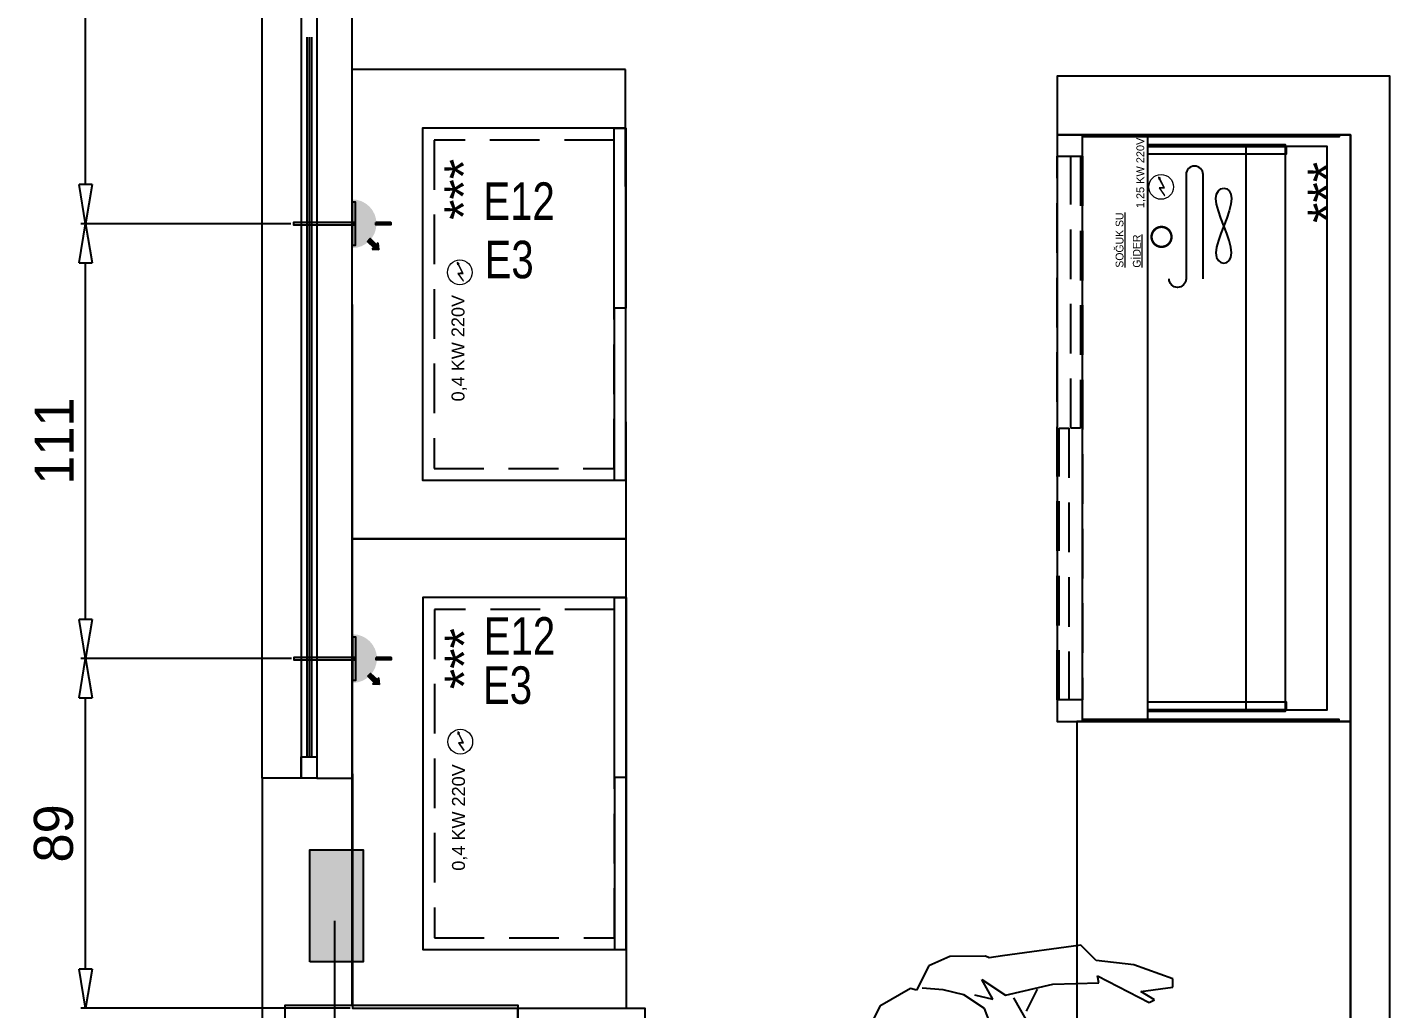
# Model space of a CAD drawing. Header units: millimetres. Extents: x 7703 to 16070, y -6855 to 95.
# Drawn here: x 12283.6 to 12631.8, y -4865.3 to -4614.3 of the extents above; entities that cross this region are included whole.
import ezdxf

# ---------------------------------------------------------------- set-up
doc = ezdxf.new("R2010")
doc.units = ezdxf.units.MM
doc.set_wipeout_variables(frame=1)
doc.linetypes.add('DASHED', pattern=[19.05, 12.7, -6.35])
for name, color, linetype in [('INSAN', 150, 'Continuous'), ('Kıtc-002 Çizgi', 7, 'Continuous'), ('Kıtc-010 Elk Tes Yazı', 7, 'Continuous'), ('Kıtc-011 Elk Tes Yazı 001', 1, 'Continuous'), ('Kıtc-012 Elk Tes Ölçü', 1, 'Continuous'), ('Kıtc-014 Elk Tes İşaretler', 1, 'Continuous'), ('Kıtc-016 Su Tes Yazı 001', 5, 'Continuous'), ('Kıtc-019 Su Tes İşaretler', 5, 'Continuous'), ('Ozti Cam', 4, 'Continuous')]:
    doc.layers.add(name, color=color, linetype=linetype)
doc.layers.add('TES_SU', color=150, linetype='Continuous', lineweight=25)
doc.styles.get("Standard").update_dxf_attribs({"font": 'stylu.ttf', "height": 10})
doc.dimstyles.new('ISO-25', dxfattribs={"dimtxt": 2.5, "dimasz": 5, "dimexe": 1.25, "dimexo": 0.625, "dimtad": 1, "dimdec": 0, "dimtxsty": 'Standard', "dimblk": 'ARCHTICK', "dimcen": 2.5, "dimclrd": 256, "dimclre": 256, "dimclrt": 256, "dimadec": 0, "dimazin": 0, "dimtfac": 1, "dimtdec": 0, "dimtmove": 0, "dimatfit": 3, "dimldrblk": 'ARCHTICK', "dimfxl": 1, "dimlwd": -1, "dimlwe": -1, "dimarcsym": 0})

# ---------------------------------------------------------------- blocks, each defined once
blk = doc.blocks.new("INSANPLAN'")
blk.add_wipeout([(21.95, 21.02), (18.76, 25.62), (-4.76, 26.48), (-5.73, 27.25), (-15.47, 28.54), (-21.38, 26.92), (-25.01, 21.92), (-26.42, 22.39), (-35.53, 19.2), (-40.19, 12.35), (-39.32, 2.5), (-31.36, -3.46), (-31.18, -6.15), (-29.97, -15.22), (-14.66, -32.98), (6.72, -30.21), (8.95, -27.03), (17.2, -26.09), (26.36, -21.56), (30.74, -13.25), (27.09, -13.04), (22.47, -15.57), (22.95, -13.59), (21.63, -12.17), (15.45, -17.89), (8.43, -20.34), (8.43, -18.87), (5.78, -19.85), (-0.06, -17.53), (-3.83, -13.07), (-0.93, -8.16), (2.92, 7.27), (2.13, 9.72), (6.54, 15.59), (9.72, 15.71), (21.77, 13.51), (21.92, 14.74), (32.98, 6.5), (35.91, 7.93), (35.98, 9.76), (40.6, 9.56), (41.28, 13.02), (30.89, 17.79), (31.55, 18.22)])
at = {"linetype": 'ByBlock'}
for p, q in [((-14.99, 28.15), (-20.73, 26.79)), ((-6.04, 26.6), (-14.99, 28.15)), ((-20.73, 26.79), (-24.94, 21.18)), ((-5.21, 26.03), (-6.04, 26.6)), ((-1.7, 25.92), (-5.21, 26.03)), ((18.46, 25.14), (-1.7, 25.92)), ((21.61, 20.57), (18.46, 25.14)), ((-26.38, 21.86), (-34.86, 18.78)), ((-24.94, 21.18), (-26.38, 21.86)), ((-18.2, 20.07), (-23.37, 21.45)), ((-8.04, 20.91), (-2.78, 15.97)), ((-6.13, 15.49), (-8.04, 20.91)), ((-34.86, 18.78), (-39.68, 12.24)), ((-13.22, 17.92), (-18.2, 20.07)), ((-8.66, 13.55), (-13.22, 17.92)), ((30.89, 17.79), (21.61, 20.57)), ((40.07, 12.49), (30.89, 17.79)), ((-10.5, 17.38), (-6.13, 15.49)), ((-2.78, 15.97), (9.65, 16.59)), ((1.88, 7.4), (-0.75, 14.91)), ((1.78, 10.93), (5.59, 16.01)), ((9.65, 16.59), (21.29, 14.83)), ((21.26, 16.65), (33.03, 7.61)), ((21.29, 14.83), (21.26, 16.65)), ((-39.68, 12.24), (-38.73, 2.99)), ((-20.05, 11.73), (-16.75, 11.52)), ((-20, 10.68), (-20.05, 11.73)), ((-18.56, 6.5), (-20, 10.68)), ((-16.75, 11.52), (-14.34, 11.24)), ((-14.34, 11.24), (-11.11, 10.52)), ((-12.01, 7.3), (-13.14, 11.1)), ((-11.11, 10.52), (-9.55, 8.94)), ((-7.67, 8.55), (-8.66, 13.55)), ((31.43, 10.8), (39.69, 10.38)), ((34.56, 8.06), (31.43, 10.8)), ((39.69, 10.38), (40.07, 12.49)), ((-11.35, 3.91), (-12.01, 7.3)), ((-9.55, 8.94), (-9.02, 7.48)), ((-9.02, 7.48), (-7.67, 8.55)), ((1.88, 7.4), (-1.88, -7.4)), ((33.03, 7.61), (34.56, 8.06)), ((-19.39, 2.4), (-18.56, 6.5)), ((-11.5, 1.13), (-11.35, 3.91)), ((-38.73, 2.99), (-31.36, -3.46)), ((-23.48, 0.26), (-21.41, 0.02)), ((-21.24, -2.97), (-23.48, 0.26)), ((-21.41, 0.02), (-19.39, 2.4)), ((-12.72, -0.3), (-11.5, 1.13)), ((-31.36, -3.46), (-30.65, -6.08)), ((-19.69, -4.72), (-21.24, -2.97)), ((-20.79, -2.15), (-17.21, -1.34)), ((-17.21, -1.34), (-14.75, -1.28)), ((-14.75, -1.28), (-12.72, -0.3)), ((-30.82, -4.3), (-24.11, -6.65)), ((-30.65, -6.08), (-29.64, -14.97)), ((-24.11, -6.65), (-20.39, -6.21)), ((-20.39, -6.21), (-19.69, -4.72)), ((-1.88, -7.4), (-5.85, -15.36)), ((-17.71, -12.66), (-12.08, -20.94)), ((-12, -15.87), (-17.71, -12.66)), ((-4.08, -13.92), (-0.72, -17.96)), ((21.63, -12.94), (15.75, -18.67)), ((27.3, -13.51), (20.92, -17.16)), ((20.92, -17.16), (22.21, -13.77)), ((22.21, -13.77), (21.63, -12.94)), ((25.88, -21.2), (30.1, -13.49)), ((30.1, -13.49), (27.3, -13.51)), ((-29.64, -14.97), (-14.86, -31.78)), ((-5.85, -15.36), (-12, -15.87)), ((-2.18, -23.1), (7.24, -20.65)), ((-0.72, -17.96), (4.67, -20.23)), ((7.24, -20.65), (7.83, -24.27)), ((15.75, -18.67), (8.31, -21.17)), ((-12.08, -20.94), (-2.18, -23.1)), ((16.84, -25.39), (25.88, -21.2)), ((6.43, -29.67), (8.6, -26.39)), ((8.6, -26.39), (16.84, -25.39)), ((-14.86, -31.78), (6.43, -29.67))]:
    blk.add_line(p, q, dxfattribs=at)
blk = doc.blocks.new('A$C4E3860C5')
at = {"layer": 'Kıtc-014 Elk Tes İşaretler', "linetype": 'Continuous', "lineweight": 0}
for p, q in [((2.9, 3.66), (0.96, 2.3)), ((3, 2.49), (2.9, 3.66)), ((2.9, 2.31), (5.24, 3.52)), ((5.18, 3.62), (3, 2.49)), ((5.66, 3.81), (5.09, 3.77)), ((5.09, 3.77), (5.17, 3.64)), ((5.17, 3.64), (5.34, 3.36)), ((5.24, 3.52), (5.19, 3.62)), ((5.34, 3.36), (5.66, 3.81)), ((0.96, 2.3), (1, 2.21)), ((1, 2.21), (2.81, 3.48)), ((2.81, 3.48), (2.9, 2.31))]:
    blk.add_line(p, q, dxfattribs=at)
blk.add_circle((3.16, 3.16), 3.16, dxfattribs=at)
blk = doc.blocks.new('A$C3AF727DF')
at = {"layer": 'Kıtc-002 Çizgi'}
blk.add_lwpolyline([(0, 0), (90, 0), (90, 52), (0, 52), (0, 0)], dxfattribs=at)
at = {"layer": 'Kıtc-002 Çizgi', "color": 4, "linetype": 'DASHED'}
blk.add_lwpolyline([(3, 3), (87, 3), (87, 49), (3, 49)], close=True, dxfattribs=at)
at = {"layer": 'Kıtc-002 Çizgi'}
for points in [[(44, 3), (0, 3), (0, 0), (44, 0)], [(44, 3), (90, 3), (90, 0), (44, 0)]]:
    blk.add_lwpolyline(points, close=True, dxfattribs=at)
blk.add_blockref('A$C4E3860C5', (50.01, 39.27), dxfattribs=at)
blk.add_text('***', height=10, dxfattribs=at).set_placement((66.58, 36.43))
at = {"layer": 'Kıtc-011 Elk Tes Yazı 001', "insert": (20.17, 44.55), "char_height": 3.3081, "attachment_point": 1}
blk.add_mtext_dynamic_manual_height_columns('{\\f@Arial Unicode MS|b0|i0|c162|p34;0,4 KW 220V }', width=27.5245, gutter_width=50, heights=[0], dxfattribs=at)
blk = doc.blocks.new('A$C29431E44')
at = {"layer": 'Kıtc-014 Elk Tes İşaretler', "linetype": 'Continuous', "lineweight": 0}
for p, q in [((2.9, 3.66), (0.96, 2.3)), ((3, 2.49), (2.9, 3.66)), ((2.9, 2.31), (5.24, 3.52)), ((5.18, 3.62), (3, 2.49)), ((5.66, 3.81), (5.09, 3.77)), ((5.09, 3.77), (5.17, 3.64)), ((5.17, 3.64), (5.34, 3.36)), ((5.24, 3.52), (5.19, 3.62)), ((5.34, 3.36), (5.66, 3.81)), ((0.96, 2.3), (1, 2.21)), ((1, 2.21), (2.81, 3.48)), ((2.81, 3.48), (2.9, 2.31))]:
    blk.add_line(p, q, dxfattribs=at)
blk.add_circle((3.16, 3.16), 3.16, dxfattribs=at)
blk = doc.blocks.new('v-sg')
at = {"layer": 'TES_SU', "linetype": 'Continuous', "const_width": 1.2}
blk.add_lwpolyline([(-5, 0, 1), (5, 0, 1)], format="xyb", close=True, dxfattribs=at)
blk = doc.blocks.new('A$C05D722A0')
at = {"color": 30}
for p, q in [((23.1, 150), (23.1, 0)), ((41.21, 135.66), (41.85, 136.15)), ((41.85, 136.15), (42.59, 136.32)), ((42.59, 136.32), (43.32, 136.15)), ((43.32, 136.15), (43.97, 135.66)), ((40.59, 133.7), (40.76, 134.84)), ((40.76, 132.24), (40.59, 133.7)), ((40.76, 134.84), (41.21, 135.66)), ((43.97, 135.66), (44.42, 134.84)), ((44.42, 134.84), (44.59, 133.7)), ((44.59, 133.7), (44.42, 132.24)), ((41.21, 130.54), (40.76, 132.24)), ((41.85, 128.68), (41.21, 130.54)), ((43.97, 130.54), (43.32, 128.68)), ((44.42, 132.24), (43.97, 130.54)), ((42.59, 126.73), (41.85, 128.68)), ((42.59, 126.73), (41.85, 124.78)), ((43.32, 128.68), (42.59, 126.73)), ((43.32, 124.78), (42.59, 126.73)), ((41.21, 122.92), (40.76, 121.21)), ((41.85, 124.78), (41.21, 122.92)), ((43.97, 122.92), (43.32, 124.78)), ((44.42, 121.21), (43.97, 122.92)), ((40.76, 121.21), (40.59, 119.76)), ((40.59, 119.76), (40.76, 118.61)), ((40.76, 118.61), (41.21, 117.8)), ((43.97, 117.8), (44.42, 118.61)), ((44.59, 119.76), (44.42, 121.21)), ((44.42, 118.61), (44.59, 119.76)), ((41.21, 117.8), (41.85, 117.31)), ((41.85, 117.31), (42.59, 117.14)), ((42.59, 117.14), (43.32, 117.31)), ((43.32, 117.31), (43.97, 117.8))]:
    blk.add_line(p, q, dxfattribs=at)
blk.add_lwpolyline([(75, 0), (75, 150), (0, 150), (0, 0)], close=True, dxfattribs=at)
for points in [[(6.5, 0), (6.5, 150)], [(23.1, 147.01), (58.5, 147.01), (58.5, 145.01), (23.1, 145.01)], [(23.1, 3), (69, 3), (69, 147), (23.1, 147)], [(23.1, 4.99), (58.5, 4.99), (58.5, 2.99), (23.1, 2.99)]]:
    blk.add_lwpolyline(points, dxfattribs=at)
at = {"color": 30, "linetype": 'DASHED'}
for points in [[(0, 5.5), (0, 144.5), (6.5, 144.5), (6.5, 5.5)], [(3.5, 75), (3.5, 144.5), (6, 144.5), (6, 75)], [(0.5, 5.5), (0.5, 75), (3, 75), (3, 5.5)]]:
    blk.add_lwpolyline(points, close=True, dxfattribs=at)
at = {"color": 30}
for points in [[(32.94, 139.81), (32.94, 113.14, -1), (28.59, 113.14)], [(37.28, 113.14), (37.28, 139.81, 1), (32.94, 139.81)]]:
    blk.add_lwpolyline(points, format="xyb", dxfattribs=at)
at = {"layer": 'Ozti Cam', "color": 30}
blk.add_line((48.3, 2.5), (48.3, 147.5), dxfattribs=at)
for points in [[(72.07, 150), (72.07, 149.5), (6.5, 149.5), (6.5, 150)], [(72.07, 0), (72.07, 0.5), (6.5, 0.5), (6.5, 0)]]:
    blk.add_lwpolyline(points, close=True, dxfattribs=at)
blk.add_lwpolyline([(23.1, 147.5), (58.3, 147.5), (58.3, 2.5), (23.1, 2.5)], dxfattribs=at)
at = {"layer": 'Kıtc-014 Elk Tes İşaretler', "color": 30, "rotation": 89.99999999999999}
blk.add_blockref('A$C29431E44', (29.73, 133.5), dxfattribs=at)
at = {"layer": 'Kıtc-019 Su Tes İşaretler', "color": 30, "linetype": 'Continuous', "xscale": 0.5098698804018752, "yscale": 0.5098698804018752, "zscale": 0.5098698804018752, "rotation": 89.99999999999999}
blk.add_blockref('v-sg', (26.67, 123.88), dxfattribs=at)
at = {"layer": 'Kıtc-002 Çizgi', "color": 30}
blk.add_text('***', height=10, rotation=90, dxfattribs=at).set_placement((74.02, 127.44))
at = {"layer": 'Kıtc-011 Elk Tes Yazı 001', "color": 30, "lineweight": 15, "insert": (20.25, 131.23), "char_height": 2, "attachment_point": 1, "rotation": 90}
blk.add_mtext_dynamic_manual_height_columns('{\\f@Arial Unicode MS|b0|i0|c162|p34;1,25 KW 220V }', width=40.7179, gutter_width=50, heights=[0], dxfattribs=at)
at = {"layer": 'Kıtc-016 Su Tes Yazı 001', "color": 30, "lineweight": 5, "char_height": 2, "attachment_point": 1, "rotation": 90}
for s, insert in [('{\\L\\C5;SOĞUK SU}', (14.94, 116.01)), ('{\\L\\C5;GİDER}', (19.35, 116.01))]:
    blk.add_mtext_dynamic_manual_height_columns(s, width=14.9424, gutter_width=50, heights=[0], dxfattribs=dict(at, insert=insert))
blk = doc.blocks.new('A$C78E614D5')
at = {"layer": 'Kıtc-014 Elk Tes İşaretler'}
h = blk.add_hatch(color=256, dxfattribs=at)
edge = h.paths.add_edge_path()
edge.add_line((15.01, 0.43), (15.01, 1.06))
edge.add_ellipse((15.01, 6.66), major_axis=(-3.96, 3.96), ratio=1, start_angle=135, end_angle=315)
edge.add_line((15.01, 12.25), (15.01, 12.88))
edge.add_ellipse((15.01, 6.66), major_axis=(-4.4, -4.4), ratio=1, start_angle=45, end_angle=225, ccw=False)
h = blk.add_hatch(color=256, dxfattribs=at)
h.paths.add_polyline_path([(15.02, 12.24), (15.76, 12.24), (15.76, 1.05), (15.02, 1.05)])
edge = h.paths.add_edge_path(flags=17)
edge.add_line((15.76, 12.24), (15.76, 1.05))
edge.add_line((15.02, 12.24), (15.02, 1.05))
for points in [[(15.02, 6.34), (15.76, 6.34), (15.76, 6.97), (15.02, 6.97)], [(21.69, 1.74), (21.26, 1.28), (20.57, 0.55), (20.13, 0.09), (21.87, 0)]]:
    blk.add_hatch(color=256, dxfattribs=at).paths.add_polyline_path(points)
h = blk.add_hatch(color=256, dxfattribs=at)
h.paths.add_polyline_path([(21.04, 6.97), (24.88, 6.97), (24.88, 6.34), (21.04, 6.34)], flags=16)
edge = h.paths.add_edge_path(flags=17)
edge.add_line((24.88, 6.34), (21.07, 6.34))
edge.add_line((24.88, 6.97), (21.04, 6.97))
edge.add_line((24.88, 6.34), (24.88, 6.97))
at = {"layer": 'Kıtc-014 Elk Tes İşaretler', "extrusion": (0, 0, -1)}
blk.add_hatch(color=256, dxfattribs=at).paths.add_polyline_path([(-18.91, 2.13), (-19.6, 2.85), (-21.26, 1.28), (-20.57, 0.55)])
at = {"layer": 'Kıtc-014 Elk Tes İşaretler'}
for p, q in [((15.02, 12.24), (15.02, 1.05)), ((15.76, 12.24), (15.76, 1.05)), ((24.88, 6.97), (21.04, 6.97)), ((24.88, 6.34), (21.07, 6.34)), ((18.91, 2.13), (20.57, 0.55)), ((19.6, 2.85), (21.26, 1.28)), ((20.57, 0.55), (21.26, 1.28))]:
    blk.add_line(p, q, dxfattribs=at)
at = {"layer": 'Kıtc-014 Elk Tes İşaretler', "extrusion": (0, 0, -1)}
for p, q in [((20.57, 0.55), (20.13, 0.09)), ((21.87, 0), (20.13, 0.09)), ((21.69, 1.74), (21.26, 1.28)), ((21.87, 0), (21.69, 1.74))]:
    blk.add_line(p, q, dxfattribs=at)
at = {"layer": 'Kıtc-014 Elk Tes İşaretler'}
for points in [[(15.02, 12.24), (15.76, 12.24), (15.76, 1.05), (15.02, 1.05)], [(21.04, 6.97), (24.88, 6.97), (24.88, 6.34), (21.04, 6.34)]]:
    blk.add_lwpolyline(points, close=True, dxfattribs=at)
for points in [[(15.76, 6.97), (0, 6.97), (0, 6.34), (15.76, 6.34)], [(24.88, 6.34), (24.88, 6.97)]]:
    blk.add_lwpolyline(points, dxfattribs=at)
at = {"layer": 'Kıtc-014 Elk Tes İşaretler', "extrusion": (0, 0, -1)}
for points in [[(-18.91, 2.13), (-19.6, 2.85), (-19.6, 2.85), (-18.91, 2.13)], [(-18.91, 2.13), (-19.6, 2.85), (-21.26, 1.28), (-20.57, 0.55)]]:
    blk.add_lwpolyline(points, close=True, dxfattribs=at)
blk = doc.blocks.new('A$C613035E7')
at = {"layer": 'Kıtc-002 Çizgi'}
blk.add_blockref('A$C78E614D5', (0, 0), dxfattribs=at)
blk = doc.blocks.new('A$C0CEA1DDE')
at = {"layer": 'Kıtc-014 Elk Tes İşaretler'}
blk.add_hatch(color=256, dxfattribs=at).paths.add_polyline_path([(15.02, 6.34), (15.02, 6.97), (0, 6.97), (0, 6.34)])
blk.add_blockref('A$C613035E7', (0, 0), dxfattribs=at)
blk = doc.blocks.new('A$C2D20552D')
at = {"layer": 'Kıtc-002 Çizgi'}
blk.add_blockref('A$C0CEA1DDE', (0, 0), dxfattribs=at)
blk = doc.blocks.new('_ClosedBlank')
at = {"color": 0, "linetype": 'ByBlock', "lineweight": -2}
for p, q in [((-1, 0.167), (0, 0)), ((-1, 0.167), (-1, -0.167)), ((0, 0), (-1, -0.167))]:
    blk.add_line(p, q, dxfattribs=at)
blk = doc.blocks.new('*D152')
at = {"layer": 'Defpoints', "color": 0, "transparency": 16777216}
for p in [(12298.55, -4775.72), (12351.76, -4775.72), (12366.79, -4865.14)]:
    blk.add_point(p, dxfattribs=at)
at = {"layer": 'Kıtc-012 Elk Tes Ölçü', "transparency": 16777216}
for p, q in [((12351.13, -4775.72), (12297.3, -4775.72)), ((12298.55, -4855.14), (12298.55, -4785.72)), ((12366.16, -4865.14), (12297.3, -4865.14))]:
    blk.add_line(p, q, dxfattribs=at)
at = {"layer": 'Kıtc-012 Elk Tes Ölçü', "transparency": 16777216, "xscale": 10, "yscale": 10, "zscale": 10}
for p, rotation in [((12298.55, -4775.72), 90), ((12298.55, -4865.14), 270)]:
    blk.add_blockref('_ClosedBlank', p, dxfattribs=dict(at, rotation=rotation))
at = {"layer": 'Kıtc-012 Elk Tes Ölçü', "transparency": 16777216, "insert": (12290.38, -4820.43), "char_height": 10, "attachment_point": 5, "rotation": 90}
blk.add_mtext('89', dxfattribs=at)
blk = doc.blocks.new('*D153')
at = {"layer": 'Defpoints', "color": 0, "transparency": 16777216}
for p in [(12298.55, -4664.55), (12351.65, -4664.55), (12351.76, -4775.72)]:
    blk.add_point(p, dxfattribs=at)
at = {"layer": 'Kıtc-012 Elk Tes Ölçü', "transparency": 16777216}
for p, q in [((12351.02, -4664.55), (12297.3, -4664.55)), ((12298.55, -4765.72), (12298.55, -4674.55)), ((12351.13, -4775.72), (12297.3, -4775.72))]:
    blk.add_line(p, q, dxfattribs=at)
at = {"layer": 'Kıtc-012 Elk Tes Ölçü', "transparency": 16777216, "xscale": 10, "yscale": 10, "zscale": 10}
for p, rotation in [((12298.55, -4664.55), 90), ((12298.55, -4775.72), 270)]:
    blk.add_blockref('_ClosedBlank', p, dxfattribs=dict(at, rotation=rotation))
at = {"layer": 'Kıtc-012 Elk Tes Ölçü', "transparency": 16777216, "insert": (12290.5, -4720.13), "char_height": 10, "attachment_point": 5, "rotation": 90}
blk.add_mtext('111', dxfattribs=at)
blk = doc.blocks.new('*D154')
at = {"layer": 'Defpoints', "color": 0, "transparency": 16777216}
for p in [(12298.55, -4193.14), (12366.67, -4193.14), (12351.65, -4664.55)]:
    blk.add_point(p, dxfattribs=at)
at = {"layer": 'Kıtc-012 Elk Tes Ölçü', "transparency": 16777216}
for p, q in [((12366.04, -4193.14), (12297.3, -4193.14)), ((12298.55, -4654.55), (12298.55, -4203.14)), ((12351.02, -4664.55), (12297.3, -4664.55))]:
    blk.add_line(p, q, dxfattribs=at)
at = {"layer": 'Kıtc-012 Elk Tes Ölçü', "transparency": 16777216, "xscale": 10, "yscale": 10, "zscale": 10}
for p, rotation in [((12298.55, -4193.14), 90), ((12298.55, -4664.55), 270)]:
    blk.add_blockref('_ClosedBlank', p, dxfattribs=dict(at, rotation=rotation))
at = {"layer": 'Kıtc-012 Elk Tes Ölçü', "transparency": 16777216, "insert": (12290.19, -4428.84), "char_height": 10, "attachment_point": 5, "rotation": 90}
blk.add_mtext('471', dxfattribs=at)

msp = doc.modelspace()

# ---------------------------------------------------------------- hatches: boundary and pattern name
h = msp.add_hatch(color=1)
h.dxf.hatch_style = 1
h.paths.add_polyline_path([(12355.87, -4853.23), (12369.5, -4853.23), (12369.5, -4824.61), (12355.87, -4824.61)])

# ---------------------------------------------------------------- linework, layer by layer
at = {"color": 0}
for p, q in [((12343.67, -4806.33), (12343.67, -4249.14)), ((12366.67, -4806.38), (12366.67, -4249.14)), ((12353.67, -4806.33), (12343.67, -4806.33)), ((12343.67, -4806.33), (12343.67, -4980.79)), ((12366.67, -4806.38), (12357.67, -4806.38)), ((12366.67, -4864.38), (12366.67, -4806.38))]:
    msp.add_line(p, q, dxfattribs=at)
for p, q in [((12353.67, -4611.39), (12353.67, -4806.38)), ((12357.67, -4611.39), (12357.67, -4806.38)), ((12362.16, -4842.75), (12362.16, -4929.6))]:
    msp.add_line(p, q)
at = {"color": 4}
for p, q in [((12355.06, -4616.88), (12355.06, -4800.85)), ((12355.67, -4616.88), (12355.67, -4800.85)), ((12356.23, -4616.86), (12356.23, -4800.85)), ((12355.06, -4806.33), (12355.06, -4806.38)), ((12355.67, -4806.33), (12355.67, -4806.38)), ((12356.23, -4806.33), (12356.23, -4806.38))]:
    msp.add_line(p, q, dxfattribs=at)
for points in [[(12353.67, -4806.33), (12353.67, -4800.85), (12357.67, -4800.85), (12357.67, -4806.33)], [(12355.87, -4853.23), (12355.87, -4824.61), (12369.5, -4824.61), (12369.5, -4853.23)], [(12349.54, -4922.38), (12349.54, -4864.38), (12409.04, -4864.38), (12409.04, -4922.38)]]:
    msp.add_lwpolyline(points, close=True)
at = {"color": 1, "linetype": 'ByBlock'}
msp.add_lwpolyline([(12409.04, -4865.14), (12441.42, -4865.14), (12441.42, -4922.4), (12409.04, -4922.4)], close=True, dxfattribs=at)
at = {"layer": 'Kıtc-002 Çizgi'}
for points in [[(12436.55, -4625.15), (12366.55, -4625.15), (12366.67, -4745.14), (12436.67, -4745.14)], [(12436.67, -4745.14), (12366.67, -4745.14), (12366.79, -4865.14), (12436.79, -4865.14)]]:
    msp.add_lwpolyline(points, close=True, dxfattribs=at)
at = {"layer": 'Kıtc-002 Çizgi', "color": 3}
for points in [[(12621.84, -4626.79), (12546.84, -4626.79), (12546.84, -4641.79), (12621.84, -4641.79)], [(12621.84, -4641.79), (12621.84, -5109.29), (12631.84, -5109.29), (12631.84, -4626.79), (12621.84, -4626.79)]]:
    msp.add_lwpolyline(points, dxfattribs=at)

# ---------------------------------------------------------------- block references
at = {"layer": 'INSAN', "rotation": 10.14291285255112}
msp.add_blockref("INSANPLAN'", (12539.15, -4876.97), dxfattribs=at)
at = {"layer": 'Kıtc-002 Çizgi', "rotation": 90}
for p in [(12436.61, -4730.15), (12436.73, -4850.14)]:
    msp.add_blockref('A$C3AF727DF', p, dxfattribs=at)
at = {"layer": 'Kıtc-002 Çizgi'}
for name, p in [('A$C05D722A0', (12546.84, -4791.79)), ('A$C2D20552D', (12351.65, -4671.2)), ('A$C2D20552D', (12351.76, -4782.38))]:
    msp.add_blockref(name, p, dxfattribs=at)

# ---------------------------------------------------------------- texts
at = {"layer": 'Kıtc-010 Elk Tes Yazı', "width": 0.8}
for s, p in [('E12', (12400.18, -4663.57)), ('E3', (12400.5, -4678.5)), ('E12', (12400.29, -4774.74)), ('E3', (12400.08, -4787.31))]:
    msp.add_text(s, height=9.6, dxfattribs=at).set_placement(p)

# ---------------------------------------------------------------- dimensions: what is measured, and where the dimension line sits
at = {"layer": 'Kıtc-012 Elk Tes Ölçü'}
for base, p1, p2, override, picture, middle in [((12298.55, -4193.14), (12351.65, -4664.55), (12366.67, -4193.14), {"dimtxt": 10, "dimasz": 10, "dimgap": 3, "dimblk": 'ClosedBlank', "dimcen": 5, "dimtmove": 1, "dimldrblk": 'ClosedBlank', "dimfxl": 0, "dimtfillclr": 256}, '*D154', (12290.19, -4428.84)), ((12298.55, -4664.55), (12351.76, -4775.72), (12351.65, -4664.55), {"dimtxt": 10, "dimasz": 10, "dimgap": 3, "dimblk": 'ClosedBlank', "dimcen": 5, "dimtmove": 1, "dimldrblk": 'ClosedBlank', "dimfxl": 0, "dimtfillclr": 256}, '*D153', (12290.5, -4720.13)), ((12298.55, -4775.72), (12366.79, -4865.14), (12351.76, -4775.72), {"dimtxt": 10, "dimasz": 10, "dimgap": 3, "dimblk": 'ClosedBlank', "dimcen": 5, "dimldrblk": 'ClosedBlank', "dimfxl": 0, "dimtfillclr": 256}, '*D152', (12290.38, -4820.43))]:
    dim = msp.add_linear_dim(base=base, p1=p1, p2=p2, angle=90, dimstyle='ISO-25', override=override, dxfattribs=at)
    dim.commit()
    dim.dimension.update_dxf_attribs({"geometry": picture, "text_midpoint": middle})

# ---------------------------------------------------------------- next in the draw order: linework, layer by layer
at = {"layer": 'Kıtc-002 Çizgi'}
msp.add_lwpolyline([(12551.84, -4791.79), (12551.84, -4931.79), (12621.84, -4931.79), (12621.84, -4791.79)], close=True, dxfattribs=at)

doc.saveas('drawing.dxf')
